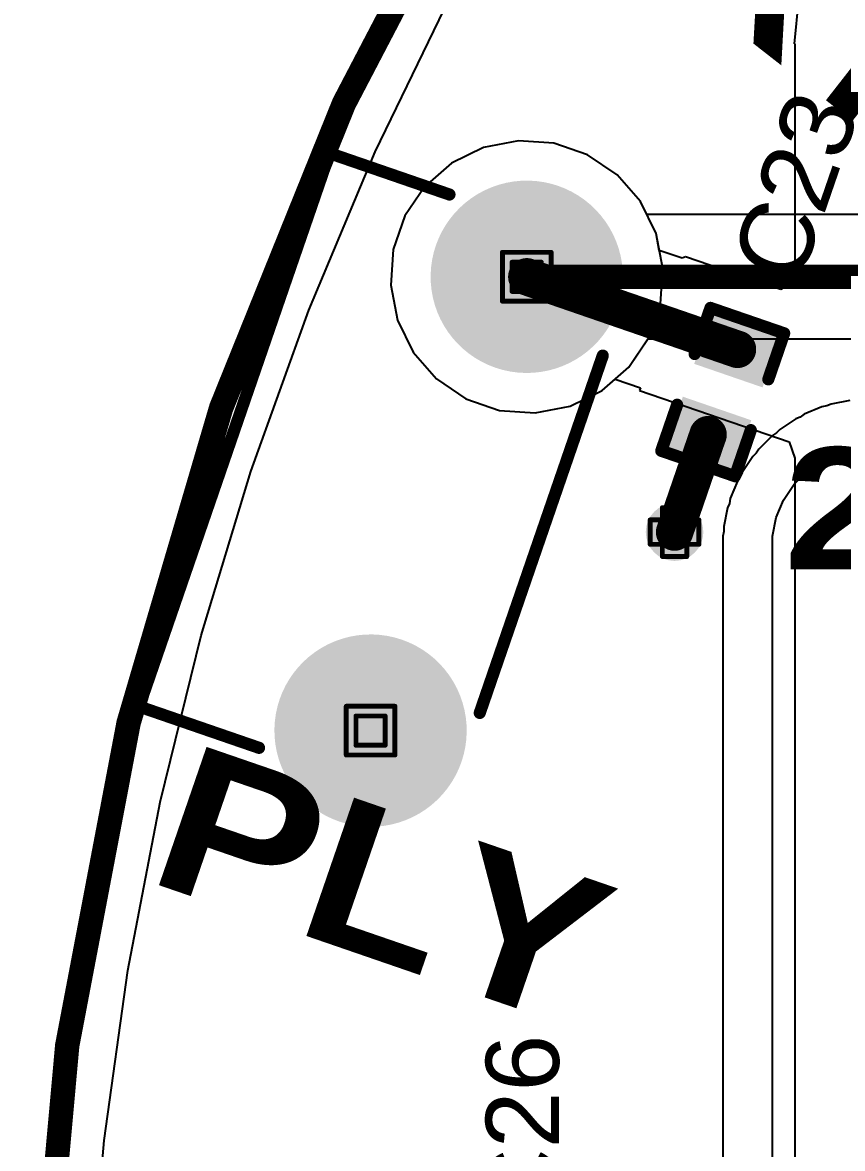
# Model space of a CAD drawing. Header units: inches. Extents: x -18 to 202, y -11 to 119.
# Drawn here: x -9.21 to -0.67, y 36.27 to 48 of the extents above; entities that cross this region are included whole.
import ezdxf

# ---------------------------------------------------------------- set-up
doc = ezdxf.new("R2010")
doc.units = ezdxf.units.IN
for name, color, linetype in [('Board Outline', 216, 'Continuous'), ('Bottom Layer', 5, 'Continuous'), ('Bottom Solder', 6, 'Continuous'), ('Drill Drawing', 1, 'Continuous'), ('Ground', 16, 'Continuous'), ('Multi-Layer', 9, 'Continuous'), ('Pad Holes', 156, 'Continuous'), ('Power', 76, 'Continuous'), ('Top Layer', 1, 'Continuous'), ('Top Overlay', 2, 'Continuous'), ('Top Paste', 8, 'Continuous'), ('Top Solder', 216, 'Continuous'), ('Via Holes', 16, 'Continuous')]:
    doc.layers.add(name, color=color, linetype=linetype)
doc.styles.add('Arial', font='', dxfattribs={"height": 0.2})
doc.styles.add('Arial Black_Bold', font='', dxfattribs={"height": 0.2})
doc.styles.get('Arial').set_extended_font_data('Arial')
doc.styles.get('Arial Black_Bold').set_extended_font_data('Arial Black', bold=True)

# ---------------------------------------------------------------- blocks, each defined once
blk = doc.blocks.new('K2_1101DF_C4DW_01_9')
at = {"layer": 'Bottom Layer'}
h = blk.add_hatch(color=5, dxfattribs=at)
edge = h.paths.add_edge_path()
edge.add_arc((-2.5, 0), 0.9, 0, 360)
h = blk.add_hatch(color=5, dxfattribs=at)
edge = h.paths.add_edge_path()
edge.add_arc((2.5, 0), 0.9, 0, 360)
at = {"layer": 'Bottom Solder'}
h = blk.add_hatch(color=6, dxfattribs=at)
edge = h.paths.add_edge_path()
edge.add_arc((-2.5, 0), 1.002, 0, 360)
h = blk.add_hatch(color=6, dxfattribs=at)
edge = h.paths.add_edge_path()
edge.add_arc((2.5, 0), 1.002, 0, 360)
at = {"layer": 'Ground'}
h = blk.add_hatch(color=16, dxfattribs=at)
edge = h.paths.add_edge_path()
edge.add_arc((-2.5, 0), 0.9, 0, 360)
h = blk.add_hatch(color=16, dxfattribs=at)
edge = h.paths.add_edge_path()
edge.add_arc((2.5, 0), 0.9, 0, 360)
at = {"layer": 'Multi-Layer'}
h = blk.add_hatch(color=9, dxfattribs=at)
edge = h.paths.add_edge_path()
edge.add_arc((-2.5, 0), 0.9, 0, 360)
h = blk.add_hatch(color=9, dxfattribs=at)
edge = h.paths.add_edge_path()
edge.add_arc((2.5, 0), 0.9, 0, 360)
at = {"layer": 'Pad Holes'}
h = blk.add_hatch(color=7, dxfattribs=at)
edge = h.paths.add_edge_path()
edge.add_arc((-2.5, 0), 0.46, 0, 360)
h = blk.add_hatch(color=7, dxfattribs=at)
edge = h.paths.add_edge_path()
edge.add_arc((2.5, 0), 0.46, 0, 360)
at = {"layer": 'Power'}
h = blk.add_hatch(color=76, dxfattribs=at)
edge = h.paths.add_edge_path()
edge.add_arc((-2.5, 0), 0.9, 0, 360)
h = blk.add_hatch(color=76, dxfattribs=at)
edge = h.paths.add_edge_path()
edge.add_arc((2.5, 0), 0.9, 0, 360)
at = {"layer": 'Top Layer'}
h = blk.add_hatch(color=1, dxfattribs=at)
edge = h.paths.add_edge_path()
edge.add_arc((-2.5, 0), 0.9, 0, 360)
h = blk.add_hatch(color=1, dxfattribs=at)
edge = h.paths.add_edge_path()
edge.add_arc((2.5, 0), 0.9, 0, 360)
at = {"layer": 'Top Solder'}
h = blk.add_hatch(color=216, dxfattribs=at)
edge = h.paths.add_edge_path()
edge.add_arc((-2.5, 0), 1.002, 0, 360)
h = blk.add_hatch(color=216, dxfattribs=at)
edge = h.paths.add_edge_path()
edge.add_arc((2.5, 0), 1.002, 0, 360)
at = {"layer": 'Top Overlay'}
for points in [[(1.956, 1.016, 0.127, 0.127, 0), (-1.981, 1.016, 0.127, 0.127, 0)], [(-3.048, -2.362, 0.127, 0.127, 0), (-3.048, -1.041, 0.127, 0.127, 0)], [(3.048, -2.362, 0.127, 0.127, 0), (3.048, -1.041, 0.127, 0.127, 0)], [(3.048, -2.362, 0.127, 0.127, 0), (-3.048, -2.362, 0.127, 0.127, 0)]]:
    blk.add_lwpolyline(points, format="xyseb", dxfattribs=at)
for points in [[(-2.013, 1.016, 0.0635, 0.0635, 1), (-1.95, 1.016, 0.0635, 0.0635, 1)], [(1.924, 1.016, 0.0635, 0.0635, 1), (1.987, 1.016, 0.0635, 0.0635, 1)], [(-3.08, -1.041, 0.0635, 0.0635, 1), (-3.016, -1.041, 0.0635, 0.0635, 1)], [(3.016, -1.041, 0.0635, 0.0635, 1), (3.08, -1.041, 0.0635, 0.0635, 1)], [(-3.08, -2.362, 0.0635, 0.0635, 1), (-3.016, -2.362, 0.0635, 0.0635, 1)], [(-3.08, -2.362, 0.0635, 0.0635, 1), (-3.016, -2.362, 0.0635, 0.0635, 1)], [(3.016, -2.362, 0.0635, 0.0635, 1), (3.08, -2.362, 0.0635, 0.0635, 1)], [(3.016, -2.362, 0.0635, 0.0635, 1), (3.08, -2.362, 0.0635, 0.0635, 1)]]:
    blk.add_lwpolyline(points, format="xyseb", close=True, dxfattribs=at)
blk = doc.blocks.new('C___0402_86')
at = {"layer": 'Top Layer'}
for points in [[(-0.699, -0.318), (-0.699, 0.318), (-0.241, 0.318), (-0.241, -0.318)], [(0.241, -0.318), (0.241, 0.318), (0.699, 0.318), (0.699, -0.318)]]:
    blk.add_hatch(color=1, dxfattribs=at).paths.add_polyline_path(points)
at = {"layer": 'Top Paste'}
for points in [[(-0.699, -0.318), (-0.699, 0.318), (-0.241, 0.318), (-0.241, -0.318)], [(0.241, -0.318), (0.241, 0.318), (0.699, 0.318), (0.699, -0.318)]]:
    blk.add_hatch(color=8, dxfattribs=at).paths.add_polyline_path(points)
at = {"layer": 'Top Solder'}
for points in [[(-0.758, -0.377), (-0.758, 0.377), (-0.181, 0.377), (-0.181, -0.377)], [(0.181, -0.377), (0.181, 0.377), (0.758, 0.377), (0.758, -0.377)]]:
    blk.add_hatch(color=216, dxfattribs=at).paths.add_polyline_path(points)
at = {"layer": 'Top Overlay'}
for points in [[(-0.787, 0.406, 0.127, 0.127, 0), (-0.787, -0.406, 0.127, 0.127, 0)], [(-0.787, 0.406, 0.127, 0.127, 0), (-0.279, 0.406, 0.127, 0.127, 0)], [(0.279, 0.406, 0.127, 0.127, 0), (0.787, 0.406, 0.127, 0.127, 0)], [(0.787, 0.406, 0.127, 0.127, 0), (0.787, -0.406, 0.127, 0.127, 0)], [(-0.787, -0.406, 0.127, 0.127, 0), (-0.279, -0.406, 0.127, 0.127, 0)], [(0.279, -0.406, 0.127, 0.127, 0), (0.787, -0.406, 0.127, 0.127, 0)]]:
    blk.add_lwpolyline(points, format="xyseb", dxfattribs=at)
for points in [[(-0.819, 0.406, 0.0635, 0.0635, 1), (-0.756, 0.406, 0.0635, 0.0635, 1)], [(-0.819, 0.406, 0.0635, 0.0635, 1), (-0.756, 0.406, 0.0635, 0.0635, 1)], [(-0.311, 0.406, 0.0635, 0.0635, 1), (-0.248, 0.406, 0.0635, 0.0635, 1)], [(0.248, 0.406, 0.0635, 0.0635, 1), (0.311, 0.406, 0.0635, 0.0635, 1)], [(0.756, 0.406, 0.0635, 0.0635, 1), (0.819, 0.406, 0.0635, 0.0635, 1)], [(0.756, 0.406, 0.0635, 0.0635, 1), (0.819, 0.406, 0.0635, 0.0635, 1)], [(-0.819, -0.406, 0.0635, 0.0635, 1), (-0.756, -0.406, 0.0635, 0.0635, 1)], [(-0.819, -0.406, 0.0635, 0.0635, 1), (-0.756, -0.406, 0.0635, 0.0635, 1)], [(-0.311, -0.406, 0.0635, 0.0635, 1), (-0.248, -0.406, 0.0635, 0.0635, 1)], [(0.248, -0.406, 0.0635, 0.0635, 1), (0.311, -0.406, 0.0635, 0.0635, 1)], [(0.756, -0.406, 0.0635, 0.0635, 1), (0.819, -0.406, 0.0635, 0.0635, 1)], [(0.756, -0.406, 0.0635, 0.0635, 1), (0.819, -0.406, 0.0635, 0.0635, 1)]]:
    blk.add_lwpolyline(points, format="xyseb", close=True, dxfattribs=at)

msp = doc.modelspace()

# ---------------------------------------------------------------- hatches: boundary and pattern name
at = {"layer": 'Bottom Layer'}
h = msp.add_hatch(color=5, dxfattribs=at)
edge = h.paths.add_edge_path()
edge.add_arc((-2.418, 42.689), 0.3, 0, 360)
at = {"layer": 'Ground'}
h = msp.add_hatch(color=16, dxfattribs=at)
edge = h.paths.add_edge_path()
edge.add_arc((-2.418, 42.689), 0.3, 0, 360)
at = {"layer": 'Power'}
h = msp.add_hatch(color=76, dxfattribs=at)
edge = h.paths.add_edge_path()
edge.add_arc((-2.418, 42.689), 0.3, 0, 360)
at = {"layer": 'Top Layer'}
h = msp.add_hatch(color=1, dxfattribs=at)
edge = h.paths.add_edge_path()
edge.add_arc((-2.418, 42.689), 0.3, 0, 360)
at = {"layer": 'Via Holes'}
h = msp.add_hatch(color=7, dxfattribs=at)
edge = h.paths.add_edge_path()
edge.add_arc((-2.418, 42.689), 0.15, 0, 360)

# ---------------------------------------------------------------- linework, layer by layer
at = {"layer": 'Board Outline'}
msp.add_lwpolyline([(44.23, 62.31, 0.254, 0.254, -3.535496), (7.565, 62.289, 0.254, 0.254, 0)], format="xyseb", dxfattribs=at)
at = {"layer": 'Bottom Layer'}
for p, q in [((-5.537, 46.65), (-4.761, 48.259)), ((-4.409, 46.695), (-4.742, 46.533)), ((-4.045, 46.766), (-4.409, 46.695)), ((-3.675, 46.74), (-4.045, 46.766)), ((-3.324, 46.62), (-3.675, 46.74)), ((-6.228, 45.002), (-5.537, 46.65)), ((-3.017, 46.412), (-3.324, 46.62)), ((-4.742, 46.533), (-5.022, 46.29)), ((-2.774, 46.133), (-3.017, 46.412)), ((-5.022, 46.29), (-5.229, 45.982)), ((-2.611, 45.799), (-2.774, 46.133)), ((-5.229, 45.982), (-5.35, 45.632)), ((-2.54, 45.435), (-2.611, 45.799)), ((-5.35, 45.632), (-5.375, 45.262)), ((-2.566, 45.066), (-2.54, 45.435)), ((-5.375, 45.262), (-5.305, 44.898)), ((-2.687, 44.715), (-2.566, 45.066)), ((-6.833, 43.321), (-6.228, 45.002)), ((-5.305, 44.898), (-5.142, 44.565)), ((-2.894, 44.408), (-2.687, 44.715)), ((-5.142, 44.565), (-4.899, 44.285)), ((-3.174, 44.164), (-2.894, 44.408)), ((-4.899, 44.285), (-4.592, 44.078)), ((-3.507, 44.002), (-3.174, 44.164)), ((-4.592, 44.078), (-4.241, 43.957)), ((-3.871, 43.931), (-3.507, 44.002)), ((-4.241, 43.957), (-3.871, 43.931)), ((-7.35, 41.611), (-6.833, 43.321)), ((-7.778, 39.876), (-7.35, 41.611)), ((-8.116, 38.121), (-7.778, 39.876)), ((-8.362, 36.351), (-8.116, 38.121)), ((-8.516, 34.571), (-8.362, 36.351))]:
    msp.add_line(p, q, dxfattribs=at)
at = {"layer": 'Drill Drawing'}
for points in [[(-4.212, 45.603, 0.0508, 0.0508, 0), (-3.704, 45.603, 0.0508, 0.0508, 0)], [(-4.212, 45.095, 0.0508, 0.0508, 0), (-4.212, 45.603, 0.0508, 0.0508, 0)], [(-3.704, 45.095, 0.0508, 0.0508, 0), (-3.704, 45.603, 0.0508, 0.0508, 0)], [(-4.11, 45.501, 0.0508, 0.0508, 0), (-3.806, 45.501, 0.0508, 0.0508, 0)], [(-4.11, 45.196, 0.0508, 0.0508, 0), (-4.11, 45.501, 0.0508, 0.0508, 0)], [(-3.806, 45.196, 0.0508, 0.0508, 0), (-3.806, 45.501, 0.0508, 0.0508, 0)], [(-4.11, 45.196, 0.0508, 0.0508, 0), (-3.806, 45.196, 0.0508, 0.0508, 0)], [(-4.212, 45.095, 0.0508, 0.0508, 0), (-3.704, 45.095, 0.0508, 0.0508, 0)], [(-2.545, 42.816, 0.0508, 0.0508, 0), (-2.545, 42.943, 0.0508, 0.0508, 0)], [(-2.545, 42.943, 0.0508, 0.0508, 0), (-2.291, 42.943, 0.0508, 0.0508, 0)], [(-2.291, 42.816, 0.0508, 0.0508, 0), (-2.291, 42.943, 0.0508, 0.0508, 0)], [(-2.672, 42.562, 0.0508, 0.0508, 0), (-2.672, 42.816, 0.0508, 0.0508, 0)], [(-2.672, 42.816, 0.0508, 0.0508, 0), (-2.545, 42.816, 0.0508, 0.0508, 0)], [(-2.291, 42.816, 0.0508, 0.0508, 0), (-2.164, 42.816, 0.0508, 0.0508, 0)], [(-2.164, 42.562, 0.0508, 0.0508, 0), (-2.164, 42.816, 0.0508, 0.0508, 0)], [(-2.672, 42.562, 0.0508, 0.0508, 0), (-2.545, 42.562, 0.0508, 0.0508, 0)], [(-2.545, 42.435, 0.0508, 0.0508, 0), (-2.545, 42.562, 0.0508, 0.0508, 0)], [(-2.291, 42.562, 0.0508, 0.0508, 0), (-2.164, 42.562, 0.0508, 0.0508, 0)], [(-2.291, 42.435, 0.0508, 0.0508, 0), (-2.291, 42.562, 0.0508, 0.0508, 0)], [(-2.545, 42.435, 0.0508, 0.0508, 0), (-2.291, 42.435, 0.0508, 0.0508, 0)], [(-5.84, 40.875, 0.0508, 0.0508, 0), (-5.332, 40.875, 0.0508, 0.0508, 0)], [(-5.84, 40.367, 0.0508, 0.0508, 0), (-5.84, 40.875, 0.0508, 0.0508, 0)], [(-5.332, 40.367, 0.0508, 0.0508, 0), (-5.332, 40.875, 0.0508, 0.0508, 0)], [(-5.738, 40.773, 0.0508, 0.0508, 0), (-5.433, 40.773, 0.0508, 0.0508, 0)], [(-5.738, 40.469, 0.0508, 0.0508, 0), (-5.738, 40.773, 0.0508, 0.0508, 0)], [(-5.433, 40.469, 0.0508, 0.0508, 0), (-5.433, 40.773, 0.0508, 0.0508, 0)], [(-5.738, 40.469, 0.0508, 0.0508, 0), (-5.433, 40.469, 0.0508, 0.0508, 0)], [(-5.84, 40.367, 0.0508, 0.0508, 0), (-5.332, 40.367, 0.0508, 0.0508, 0)]]:
    msp.add_lwpolyline(points, format="xyseb", dxfattribs=at)
for points in [[(-4.225, 45.603, 0.0254, 0.0254, 1), (-4.199, 45.603, 0.0254, 0.0254, 1)], [(-4.225, 45.603, 0.0254, 0.0254, 1), (-4.199, 45.603, 0.0254, 0.0254, 1)], [(-3.717, 45.603, 0.0254, 0.0254, 1), (-3.691, 45.603, 0.0254, 0.0254, 1)], [(-3.717, 45.603, 0.0254, 0.0254, 1), (-3.691, 45.603, 0.0254, 0.0254, 1)], [(-4.123, 45.501, 0.0254, 0.0254, 1), (-4.098, 45.501, 0.0254, 0.0254, 1)], [(-4.123, 45.501, 0.0254, 0.0254, 1), (-4.098, 45.501, 0.0254, 0.0254, 1)], [(-3.818, 45.501, 0.0254, 0.0254, 1), (-3.793, 45.501, 0.0254, 0.0254, 1)], [(-3.818, 45.501, 0.0254, 0.0254, 1), (-3.793, 45.501, 0.0254, 0.0254, 1)], [(-4.123, 45.196, 0.0254, 0.0254, 1), (-4.098, 45.196, 0.0254, 0.0254, 1)], [(-4.123, 45.196, 0.0254, 0.0254, 1), (-4.098, 45.196, 0.0254, 0.0254, 1)], [(-3.818, 45.196, 0.0254, 0.0254, 1), (-3.793, 45.196, 0.0254, 0.0254, 1)], [(-3.818, 45.196, 0.0254, 0.0254, 1), (-3.793, 45.196, 0.0254, 0.0254, 1)], [(-4.225, 45.095, 0.0254, 0.0254, 1), (-4.199, 45.095, 0.0254, 0.0254, 1)], [(-4.225, 45.095, 0.0254, 0.0254, 1), (-4.199, 45.095, 0.0254, 0.0254, 1)], [(-3.717, 45.095, 0.0254, 0.0254, 1), (-3.691, 45.095, 0.0254, 0.0254, 1)], [(-3.717, 45.095, 0.0254, 0.0254, 1), (-3.691, 45.095, 0.0254, 0.0254, 1)], [(-2.558, 42.943, 0.0254, 0.0254, 1), (-2.532, 42.943, 0.0254, 0.0254, 1)], [(-2.558, 42.943, 0.0254, 0.0254, 1), (-2.532, 42.943, 0.0254, 0.0254, 1)], [(-2.304, 42.943, 0.0254, 0.0254, 1), (-2.278, 42.943, 0.0254, 0.0254, 1)], [(-2.304, 42.943, 0.0254, 0.0254, 1), (-2.278, 42.943, 0.0254, 0.0254, 1)], [(-2.685, 42.816, 0.0254, 0.0254, 1), (-2.659, 42.816, 0.0254, 0.0254, 1)], [(-2.685, 42.816, 0.0254, 0.0254, 1), (-2.659, 42.816, 0.0254, 0.0254, 1)], [(-2.558, 42.816, 0.0254, 0.0254, 1), (-2.532, 42.816, 0.0254, 0.0254, 1)], [(-2.558, 42.816, 0.0254, 0.0254, 1), (-2.532, 42.816, 0.0254, 0.0254, 1)], [(-2.304, 42.816, 0.0254, 0.0254, 1), (-2.278, 42.816, 0.0254, 0.0254, 1)], [(-2.304, 42.816, 0.0254, 0.0254, 1), (-2.278, 42.816, 0.0254, 0.0254, 1)], [(-2.177, 42.816, 0.0254, 0.0254, 1), (-2.151, 42.816, 0.0254, 0.0254, 1)], [(-2.177, 42.816, 0.0254, 0.0254, 1), (-2.151, 42.816, 0.0254, 0.0254, 1)], [(-2.685, 42.562, 0.0254, 0.0254, 1), (-2.659, 42.562, 0.0254, 0.0254, 1)], [(-2.685, 42.562, 0.0254, 0.0254, 1), (-2.659, 42.562, 0.0254, 0.0254, 1)], [(-2.558, 42.562, 0.0254, 0.0254, 1), (-2.532, 42.562, 0.0254, 0.0254, 1)], [(-2.558, 42.562, 0.0254, 0.0254, 1), (-2.532, 42.562, 0.0254, 0.0254, 1)], [(-2.304, 42.562, 0.0254, 0.0254, 1), (-2.278, 42.562, 0.0254, 0.0254, 1)], [(-2.304, 42.562, 0.0254, 0.0254, 1), (-2.278, 42.562, 0.0254, 0.0254, 1)], [(-2.177, 42.562, 0.0254, 0.0254, 1), (-2.151, 42.562, 0.0254, 0.0254, 1)], [(-2.177, 42.562, 0.0254, 0.0254, 1), (-2.151, 42.562, 0.0254, 0.0254, 1)], [(-2.558, 42.435, 0.0254, 0.0254, 1), (-2.532, 42.435, 0.0254, 0.0254, 1)], [(-2.558, 42.435, 0.0254, 0.0254, 1), (-2.532, 42.435, 0.0254, 0.0254, 1)], [(-2.304, 42.435, 0.0254, 0.0254, 1), (-2.278, 42.435, 0.0254, 0.0254, 1)], [(-2.304, 42.435, 0.0254, 0.0254, 1), (-2.278, 42.435, 0.0254, 0.0254, 1)], [(-5.852, 40.875, 0.0254, 0.0254, 1), (-5.827, 40.875, 0.0254, 0.0254, 1)], [(-5.852, 40.875, 0.0254, 0.0254, 1), (-5.827, 40.875, 0.0254, 0.0254, 1)], [(-5.344, 40.875, 0.0254, 0.0254, 1), (-5.319, 40.875, 0.0254, 0.0254, 1)], [(-5.344, 40.875, 0.0254, 0.0254, 1), (-5.319, 40.875, 0.0254, 0.0254, 1)], [(-5.751, 40.773, 0.0254, 0.0254, 1), (-5.725, 40.773, 0.0254, 0.0254, 1)], [(-5.751, 40.773, 0.0254, 0.0254, 1), (-5.725, 40.773, 0.0254, 0.0254, 1)], [(-5.446, 40.773, 0.0254, 0.0254, 1), (-5.421, 40.773, 0.0254, 0.0254, 1)], [(-5.446, 40.773, 0.0254, 0.0254, 1), (-5.421, 40.773, 0.0254, 0.0254, 1)], [(-5.751, 40.469, 0.0254, 0.0254, 1), (-5.725, 40.469, 0.0254, 0.0254, 1)], [(-5.751, 40.469, 0.0254, 0.0254, 1), (-5.725, 40.469, 0.0254, 0.0254, 1)], [(-5.446, 40.469, 0.0254, 0.0254, 1), (-5.421, 40.469, 0.0254, 0.0254, 1)], [(-5.446, 40.469, 0.0254, 0.0254, 1), (-5.421, 40.469, 0.0254, 0.0254, 1)], [(-5.852, 40.367, 0.0254, 0.0254, 1), (-5.827, 40.367, 0.0254, 0.0254, 1)], [(-5.852, 40.367, 0.0254, 0.0254, 1), (-5.827, 40.367, 0.0254, 0.0254, 1)], [(-5.344, 40.367, 0.0254, 0.0254, 1), (-5.319, 40.367, 0.0254, 0.0254, 1)], [(-5.344, 40.367, 0.0254, 0.0254, 1), (-5.319, 40.367, 0.0254, 0.0254, 1)]]:
    msp.add_lwpolyline(points, format="xyseb", close=True, dxfattribs=at)
at = {"layer": 'Ground'}
for p, q in [((-5.537, 46.65), (-4.761, 48.259)), ((-4.409, 46.695), (-4.742, 46.533)), ((-4.045, 46.766), (-4.409, 46.695)), ((-3.675, 46.74), (-4.045, 46.766)), ((-3.324, 46.62), (-3.675, 46.74)), ((-6.228, 45.002), (-5.537, 46.65)), ((-3.017, 46.412), (-3.324, 46.62)), ((-4.742, 46.533), (-5.022, 46.29)), ((-2.774, 46.133), (-3.017, 46.412)), ((-5.022, 46.29), (-5.229, 45.982)), ((-2.611, 45.799), (-2.774, 46.133)), ((-5.229, 45.982), (-5.35, 45.632)), ((-2.54, 45.435), (-2.611, 45.799)), ((-5.35, 45.632), (-5.375, 45.262)), ((-2.566, 45.066), (-2.54, 45.435)), ((-5.375, 45.262), (-5.305, 44.898)), ((-2.687, 44.715), (-2.566, 45.066)), ((-6.833, 43.321), (-6.228, 45.002)), ((-5.305, 44.898), (-5.142, 44.565)), ((-2.894, 44.408), (-2.687, 44.715)), ((-5.142, 44.565), (-4.899, 44.285)), ((-3.174, 44.164), (-2.894, 44.408)), ((-4.899, 44.285), (-4.592, 44.078)), ((-3.507, 44.002), (-3.174, 44.164)), ((-4.592, 44.078), (-4.241, 43.957)), ((-3.871, 43.931), (-3.507, 44.002)), ((-4.241, 43.957), (-3.871, 43.931)), ((-7.35, 41.611), (-6.833, 43.321)), ((-7.778, 39.876), (-7.35, 41.611)), ((-8.116, 38.121), (-7.778, 39.876)), ((-8.362, 36.351), (-8.116, 38.121)), ((-8.516, 34.571), (-8.362, 36.351))]:
    msp.add_line(p, q, dxfattribs=at)
at = {"layer": 'Power'}
for p, q in [((-5.537, 46.65), (-4.761, 48.259)), ((-4.409, 46.695), (-4.742, 46.533)), ((-4.045, 46.766), (-4.409, 46.695)), ((-3.675, 46.74), (-4.045, 46.766)), ((-3.324, 46.62), (-3.675, 46.74)), ((-6.228, 45.002), (-5.537, 46.65)), ((-3.017, 46.412), (-3.324, 46.62)), ((-4.742, 46.533), (-5.022, 46.29)), ((-2.774, 46.133), (-3.017, 46.412)), ((-5.022, 46.29), (-5.229, 45.982)), ((-2.707, 45.996), (-2.774, 46.133)), ((-5.229, 45.982), (-5.35, 45.632)), ((3.654, 45.996), (-2.707, 45.996)), ((-5.35, 45.632), (-5.375, 45.262)), ((-5.375, 45.262), (-5.305, 44.898)), ((-6.833, 43.321), (-6.228, 45.002)), ((-5.305, 44.898), (-5.142, 44.565)), ((-2.894, 44.408), (-2.696, 44.701)), ((-2.696, 44.701), (3.867, 44.701)), ((-5.142, 44.565), (-4.899, 44.285)), ((-3.174, 44.164), (-2.894, 44.408)), ((-4.899, 44.285), (-4.592, 44.078)), ((-3.507, 44.002), (-3.174, 44.164)), ((-4.592, 44.078), (-4.241, 43.957)), ((-3.871, 43.931), (-3.507, 44.002)), ((-0.882, 43.993), (-1.066, 43.917)), ((-0.832, 44.003), (-0.882, 43.993)), ((-0.785, 44.022), (-0.832, 44.003)), ((-0.591, 44.061), (-0.785, 44.022)), ((-4.241, 43.957), (-3.871, 43.931)), ((-1.155, 43.869), (-1.32, 43.759)), ((-1.108, 43.888), (-1.155, 43.869)), ((-1.066, 43.917), (-1.108, 43.888)), ((-1.32, 43.759), (-1.356, 43.723)), ((-1.398, 43.694), (-1.539, 43.554)), ((-1.356, 43.723), (-1.398, 43.694)), ((-1.539, 43.554), (-1.567, 43.512)), ((-0.684, 43.514), (-0.49, 43.553)), ((-1.603, 43.476), (-1.713, 43.311)), ((-1.567, 43.512), (-1.603, 43.476)), ((-1.032, 43.328), (-0.867, 43.438)), ((-0.867, 43.438), (-0.684, 43.514)), ((-7.35, 41.611), (-6.833, 43.321)), ((-1.713, 43.311), (-1.733, 43.264)), ((-1.172, 43.188), (-1.032, 43.328)), ((-1.761, 43.221), (-1.837, 43.038)), ((-1.733, 43.264), (-1.761, 43.221)), ((-1.282, 43.023), (-1.172, 43.188)), ((-1.866, 42.941), (-1.905, 42.747)), ((-1.847, 42.988), (-1.866, 42.941)), ((-1.837, 43.038), (-1.847, 42.988)), ((-1.358, 42.84), (-1.282, 43.023)), ((-1.397, 42.645), (-1.358, 42.84)), ((-1.905, 42.696), (-1.915, 42.645)), ((-1.905, 42.747), (-1.905, 42.696)), ((-1.915, 42.645), (-1.915, 42.546)), ((-1.397, 42.546), (-1.397, 42.645)), ((-1.915, 42.546), (-1.915, 18.034)), ((-1.397, 18.034), (-1.397, 42.546)), ((-7.778, 39.876), (-7.35, 41.611)), ((-8.116, 38.121), (-7.778, 39.876)), ((-8.362, 36.351), (-8.116, 38.121)), ((-8.516, 34.571), (-8.362, 36.351))]:
    msp.add_line(p, q, dxfattribs=at)
msp.add_lwpolyline([(-3.958, 45.349, 0.254, 0.254, 0), (3.867, 45.349, 0.254, 0.254, 0)], format="xyseb", dxfattribs=at)
msp.add_lwpolyline([(-4.021, 45.349, 0.127, 0.127, 1), (-3.894, 45.349, 0.127, 0.127, 1)], format="xyseb", close=True, dxfattribs=at)
at = {"layer": 'Top Layer'}
for p, q in [((-5.537, 46.65), (-4.761, 48.259)), ((-1.126, 48.238), (-1.171, 47.774)), ((-1.171, 47.774), (-1.166, 47.774)), ((-1.166, 47.774), (-1.166, 45.319)), ((-4.409, 46.695), (-4.742, 46.533)), ((-4.045, 46.766), (-4.409, 46.695)), ((-3.675, 46.74), (-4.045, 46.766)), ((-3.324, 46.62), (-3.675, 46.74)), ((-6.228, 45.002), (-5.537, 46.65)), ((-3.017, 46.412), (-3.324, 46.62)), ((-4.742, 46.533), (-5.022, 46.29)), ((-2.774, 46.133), (-3.017, 46.412)), ((-5.022, 46.29), (-5.229, 45.982)), ((-2.611, 45.799), (-2.774, 46.133)), ((-5.229, 45.982), (-5.35, 45.632)), ((-2.577, 45.623), (-2.611, 45.799)), ((-5.35, 45.632), (-5.375, 45.262)), ((-2.339, 45.541), (-2.577, 45.623)), ((-2.303, 45.558), (-2.339, 45.541)), ((-1.311, 45.216), (-2.303, 45.558)), ((-2.303, 45.558), (-2.303, 45.558)), ((-1.166, 45.319), (-1.311, 45.216)), ((-5.375, 45.262), (-5.305, 44.898)), ((-6.833, 43.321), (-6.228, 45.002)), ((-5.305, 44.898), (-5.142, 44.565)), ((-5.142, 44.565), (-4.899, 44.285)), ((-4.899, 44.285), (-4.592, 44.078)), ((-3.174, 44.164), (-3.038, 44.282)), ((-3.038, 44.282), (-2.774, 44.191)), ((-3.507, 44.002), (-3.174, 44.164)), ((-2.774, 44.191), (-2.783, 44.165)), ((-2.783, 44.165), (-1.222, 43.628)), ((-4.592, 44.078), (-4.241, 43.957)), ((-3.871, 43.931), (-3.507, 44.002)), ((-4.241, 43.957), (-3.871, 43.931)), ((-1.222, 43.628), (-1.222, 43.628)), ((-1.222, 43.628), (-1.222, 43.628)), ((-1.222, 43.628), (-1.166, 43.461)), ((-1.166, 43.461), (-1.166, 35.535)), ((-7.35, 41.611), (-6.833, 43.321)), ((-7.778, 39.876), (-7.35, 41.611)), ((-8.116, 38.121), (-7.778, 39.876)), ((-8.362, 36.351), (-8.116, 38.121)), ((-8.516, 34.571), (-8.362, 36.351))]:
    msp.add_line(p, q, dxfattribs=at)
for points in [[(-3.958, 45.349, 0.389, 0.389, 0), (-1.763, 44.593, 0.389, 0.389, 0)], [(-2.418, 42.689, 0.389, 0.389, 0), (-2.069, 43.704, 0.389, 0.389, 0)]]:
    msp.add_lwpolyline(points, format="xyseb", dxfattribs=at)
for points in [[(-4.055, 45.349, 0.195, 0.195, 1), (-3.861, 45.349, 0.195, 0.195, 1)], [(-1.86, 44.593, 0.195, 0.195, 1), (-1.665, 44.593, 0.195, 0.195, 1)], [(-2.166, 43.704, 0.195, 0.195, 1), (-1.971, 43.704, 0.195, 0.195, 1)], [(-2.515, 42.689, 0.195, 0.195, 1), (-2.321, 42.689, 0.195, 0.195, 1)]]:
    msp.add_lwpolyline(points, format="xyseb", close=True, dxfattribs=at)

# ---------------------------------------------------------------- block references
for name, p, rotation in [('K2_1101DF_C4DW_01_9', (-4.772, 42.985), 251), ('C___0402_86', (-1.916, 44.148), 71)]:
    msp.add_blockref(name, p, dxfattribs=dict(rotation=rotation))

# ---------------------------------------------------------------- texts
at = {"layer": 'Top Overlay'}
for s, height, rotation, style, p in [('NXT', 1.524, 322, 'Arial Black_Bold', (-3.956, 49.622)), ('C23', 0.762, 71, 'Arial', (-1.119, 45.244)), ('PLY', 1.524, 341, 'Arial Black_Bold', (-7.945, 39.064)), ('C26', 0.762, 90, 'Arial', (-3.623, 35.501))]:
    msp.add_text(s, height=height, rotation=rotation, dxfattribs=dict(at, style=style)).set_placement(p)
at = {"layer": 'Top Overlay', "style": 'Arial Black_Bold'}
msp.add_text('2', height=1.27, dxfattribs=at).set_placement((-1.277, 42.3))

doc.saveas('drawing.dxf')
